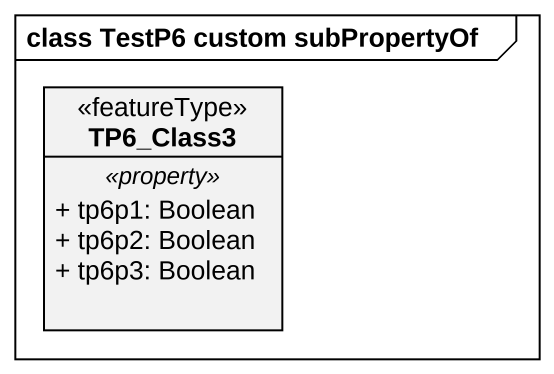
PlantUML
@startuml
mainframe class TestP6 custom subPropertyOf
hide circle
hide empty members
skinparam classAttributeIconSize 0
class TP6_Class3 <<featureType>> {
  .. <<property>> ..
  + tp6p1: Boolean
  + tp6p2: Boolean
  + tp6p3: Boolean
}
@enduml
